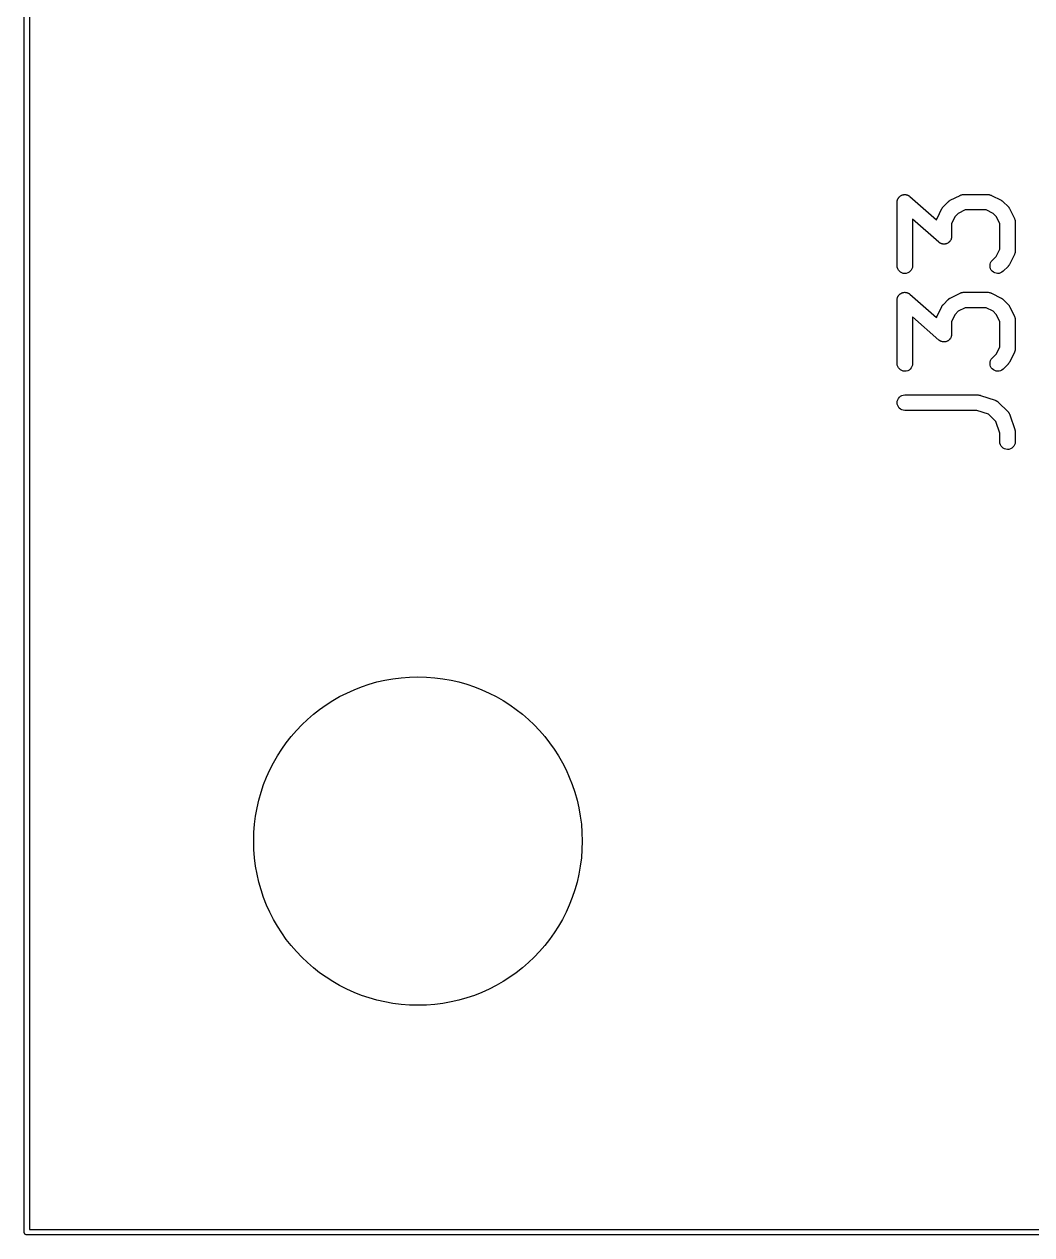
# Model space of a CAD drawing. Extents: x 47 to 146.1, y -90.2 to -39.3.
# Drawn here: x 46.96 to 56.78, y -90.2 to -78.4 of the extents above; entities that cross this region are included whole.
import ezdxf

# ---------------------------------------------------------------- set-up
doc = ezdxf.new("R2010")
doc.units = 0
doc.header["$MEASUREMENT"] = 0
doc.layers.add('BLACK', color=7, linetype='CONTINUOUS')

msp = doc.modelspace()

# ---------------------------------------------------------------- linework, layer by layer
at = {"layer": 'BLACK', "linetype": 'CONTINUOUS'}
for p, q in [((46.965, -90.1688), (46.965, -39.3712)), ((47.015, -39.395), (47.015, -90.145)), ((55.512, -80.0688), (55.5143, -80.0676)), ((55.5143, -80.0676), (55.5188, -80.0663)), ((55.5188, -80.0663), (55.5232, -80.0646)), ((55.5232, -80.0646), (55.5258, -80.0642)), ((55.5258, -80.0642), (55.5283, -80.0635)), ((55.5283, -80.0635), (55.533, -80.063)), ((55.533, -80.063), (55.5377, -80.0623)), ((55.5377, -80.0623), (55.5403, -80.0624)), ((55.5403, -80.0624), (55.5429, -80.0621)), ((55.5429, -80.0621), (55.5476, -80.0626)), ((55.5476, -80.0626), (55.5523, -80.0628)), ((55.5523, -80.0628), (55.5548, -80.0634)), ((55.5548, -80.0634), (55.5575, -80.0637)), ((55.5575, -80.0637), (55.562, -80.0651)), ((55.562, -80.0651), (55.5665, -80.0661)), ((55.5665, -80.0661), (55.5689, -80.0672)), ((55.5689, -80.0672), (55.5714, -80.068)), ((55.5714, -80.068), (55.5756, -80.0702)), ((56.0833, -80.0688), (56.0852, -80.0678)), ((56.0852, -80.0678), (56.0901, -80.0663)), ((56.0901, -80.0663), (56.0949, -80.0646)), ((56.0949, -80.0646), (56.0971, -80.0642)), ((56.0971, -80.0642), (56.0992, -80.0636)), ((56.0992, -80.0636), (56.1043, -80.0631)), ((56.1043, -80.0631), (56.1094, -80.0623)), ((56.1094, -80.0623), (56.1116, -80.0624)), ((56.1116, -80.0624), (56.1138, -80.0621)), ((56.1138, -80.0621), (56.3519, -80.0621)), ((56.3519, -80.0621), (56.353, -80.0621)), ((56.353, -80.0621), (56.3551, -80.0624)), ((56.3551, -80.0624), (56.3574, -80.0623)), ((56.3574, -80.0623), (56.3624, -80.0632)), ((56.3624, -80.0632), (56.3675, -80.0638)), ((56.3675, -80.0638), (56.3696, -80.0644)), ((56.3696, -80.0644), (56.3718, -80.0648)), ((56.3718, -80.0648), (56.3766, -80.0667)), ((56.3766, -80.0667), (56.3815, -80.0682)), ((56.3815, -80.0682), (56.3834, -80.0693)), ((55.4674, -80.1361), (55.4679, -80.1314)), ((55.4674, -80.1371), (55.4674, -80.1361)), ((55.4674, -80.7562), (55.4674, -80.1371)), ((55.4679, -80.1314), (55.4681, -80.1267)), ((55.4681, -80.1267), (55.4687, -80.1242)), ((55.4687, -80.1242), (55.469, -80.1215)), ((55.469, -80.1215), (55.4704, -80.1171)), ((55.4704, -80.1171), (55.4715, -80.1125)), ((55.4715, -80.1125), (55.4726, -80.1101)), ((55.4726, -80.1101), (55.4734, -80.1076)), ((55.4734, -80.1076), (55.4757, -80.1035)), ((55.4757, -80.1035), (55.4777, -80.0992)), ((55.4777, -80.0992), (55.4792, -80.0971)), ((55.4792, -80.0971), (55.4805, -80.0948)), ((55.4805, -80.0948), (55.4835, -80.0912)), ((55.4835, -80.0912), (55.4863, -80.0874)), ((55.4863, -80.0874), (55.4882, -80.0856)), ((55.4882, -80.0856), (55.4899, -80.0836)), ((55.4899, -80.0836), (55.4936, -80.0806)), ((55.4936, -80.0806), (55.497, -80.0774)), ((55.497, -80.0774), (55.4993, -80.076)), ((55.4993, -80.076), (55.5013, -80.0744)), ((55.5013, -80.0744), (55.5055, -80.0722)), ((55.5055, -80.0722), (55.5095, -80.0697)), ((55.5095, -80.0697), (55.512, -80.0688)), ((55.5756, -80.0702), (55.5799, -80.0722)), ((55.5799, -80.0722), (55.582, -80.0737)), ((55.582, -80.0737), (55.5843, -80.075)), ((55.5843, -80.075), (55.5879, -80.078)), ((55.5879, -80.078), (55.5918, -80.0807)), ((55.5918, -80.0807), (55.8511, -80.3076)), ((55.9106, -80.1882), (55.9123, -80.1856)), ((55.9123, -80.1856), (55.9152, -80.1826)), ((55.9152, -80.1826), (55.9179, -80.1793)), ((55.9179, -80.1793), (55.9655, -80.1317)), ((55.9655, -80.1317), (55.9663, -80.131)), ((55.9663, -80.131), (55.9696, -80.1284)), ((55.9696, -80.1284), (55.9726, -80.1255)), ((55.9726, -80.1255), (55.9753, -80.1238)), ((55.9753, -80.1238), (55.9777, -80.1219)), ((55.9777, -80.1219), (55.9815, -80.1199)), ((55.9815, -80.1199), (55.985, -80.1177)), ((55.985, -80.1177), (56.0803, -80.0701)), ((56.0803, -80.0701), (56.0812, -80.0696)), ((56.0812, -80.0696), (56.0833, -80.0688)), ((56.3834, -80.0693), (56.3854, -80.0701)), ((56.3854, -80.0701), (56.4807, -80.1177)), ((56.4807, -80.1177), (56.4816, -80.1182)), ((56.4816, -80.1182), (56.4852, -80.1204)), ((56.4852, -80.1204), (56.4889, -80.1224)), ((56.4889, -80.1224), (56.4913, -80.1244)), ((56.4913, -80.1244), (56.4939, -80.1261)), ((56.4939, -80.1261), (56.4969, -80.1291)), ((56.4969, -80.1291), (56.5002, -80.1317)), ((56.5002, -80.1317), (56.5478, -80.1793)), ((56.5478, -80.1793), (56.5485, -80.1801)), ((56.5485, -80.1801), (56.5512, -80.1834)), ((56.5512, -80.1834), (56.5541, -80.1864)), ((55.8739, -80.5269), (55.6174, -80.3024)), ((55.6174, -80.3024), (55.6174, -80.7562)), ((55.8511, -80.3076), (55.8528, -80.303)), ((55.8528, -80.303), (55.8544, -80.2981)), ((55.8544, -80.2981), (55.8555, -80.2961)), ((55.8555, -80.2961), (55.8563, -80.2941)), ((55.8563, -80.2941), (55.9039, -80.1988)), ((55.9039, -80.1988), (55.9043, -80.1979)), ((55.9043, -80.1979), (55.9066, -80.1944)), ((55.9066, -80.1944), (55.9086, -80.1907)), ((55.9086, -80.1907), (55.9106, -80.1882)), ((56.0326, -80.2768), (55.9983, -80.3453)), ((56.063, -80.2464), (56.0326, -80.2768)), ((56.1315, -80.2121), (56.063, -80.2464)), ((56.3342, -80.2121), (56.1315, -80.2121)), ((56.4027, -80.2464), (56.3342, -80.2121)), ((56.4331, -80.2768), (56.4027, -80.2464)), ((56.4674, -80.3453), (56.4331, -80.2768)), ((56.5541, -80.1864), (56.5557, -80.1891)), ((56.5557, -80.1891), (56.5577, -80.1915)), ((56.5577, -80.1915), (56.5596, -80.1953)), ((56.5596, -80.1953), (56.5618, -80.1988)), ((56.5618, -80.1988), (56.6095, -80.2941)), ((56.6095, -80.2941), (56.6099, -80.295)), ((56.6099, -80.295), (56.6107, -80.2971)), ((56.6107, -80.2971), (56.6117, -80.299)), ((56.6117, -80.299), (56.6132, -80.304)), ((56.6132, -80.304), (56.615, -80.3088)), ((55.9983, -80.3453), (55.9983, -80.4705)), ((56.4674, -80.5956), (56.4674, -80.3453)), ((56.615, -80.3088), (56.6153, -80.3109)), ((56.6153, -80.3109), (56.616, -80.3131)), ((56.616, -80.3131), (56.6165, -80.3182)), ((56.6165, -80.3182), (56.6173, -80.3232)), ((56.6173, -80.3232), (56.6172, -80.3254)), ((56.6172, -80.3254), (56.6174, -80.3276)), ((56.6174, -80.3276), (56.6174, -80.6133)), ((55.8778, -80.5297), (55.8739, -80.5269)), ((55.8814, -80.5327), (55.8778, -80.5297)), ((55.8837, -80.5339), (55.8814, -80.5327)), ((55.8858, -80.5354), (55.8837, -80.5339)), ((55.8901, -80.5374), (55.8858, -80.5354)), ((55.8943, -80.5396), (55.8901, -80.5374)), ((55.8968, -80.5404), (55.8943, -80.5396)), ((55.9514, -80.54), (55.9469, -80.5413)), ((55.9538, -80.5388), (55.9514, -80.54)), ((55.9562, -80.5379), (55.9538, -80.5388)), ((55.9602, -80.5354), (55.9562, -80.5379)), ((55.9644, -80.5332), (55.9602, -80.5354)), ((55.9665, -80.5316), (55.9644, -80.5332)), ((55.9687, -80.5302), (55.9665, -80.5316)), ((55.9721, -80.527), (55.9687, -80.5302)), ((55.9758, -80.5241), (55.9721, -80.527)), ((55.9775, -80.522), (55.9758, -80.5241)), ((55.9794, -80.5203), (55.9775, -80.522)), ((55.9822, -80.5165), (55.9794, -80.5203)), ((55.9852, -80.5128), (55.9822, -80.5165)), ((55.9865, -80.5105), (55.9852, -80.5128)), ((55.988, -80.5084), (55.9865, -80.5105)), ((55.99, -80.5041), (55.988, -80.5084)), ((55.9923, -80.5), (55.99, -80.5041)), ((55.9931, -80.4975), (55.9923, -80.5)), ((55.9942, -80.4951), (55.9931, -80.4975)), ((55.9953, -80.4906), (55.9942, -80.4951)), ((55.9967, -80.4861), (55.9953, -80.4906)), ((55.997, -80.4834), (55.9967, -80.4861)), ((55.9976, -80.4809), (55.997, -80.4834)), ((55.9978, -80.4762), (55.9976, -80.4809)), ((55.9983, -80.4715), (55.9978, -80.4762)), ((55.9983, -80.4705), (55.9983, -80.4715)), ((55.8992, -80.5415), (55.8968, -80.5404)), ((55.9038, -80.5426), (55.8992, -80.5415)), ((55.9083, -80.5439), (55.9038, -80.5426)), ((55.9109, -80.5442), (55.9083, -80.5439)), ((55.9134, -80.5448), (55.9109, -80.5442)), ((55.9181, -80.545), (55.9134, -80.5448)), ((55.9228, -80.5455), (55.9181, -80.545)), ((55.9254, -80.5452), (55.9228, -80.5455)), ((55.9281, -80.5453), (55.9254, -80.5452)), ((55.9327, -80.5446), (55.9281, -80.5453)), ((55.9374, -80.5441), (55.9327, -80.5446)), ((55.9399, -80.5434), (55.9374, -80.5441)), ((55.9425, -80.543), (55.9399, -80.5434)), ((55.9469, -80.5413), (55.9425, -80.543)), ((56.4331, -80.6641), (56.4674, -80.5956)), ((56.6095, -80.6469), (56.5618, -80.7421)), ((56.6103, -80.6448), (56.6095, -80.6469)), ((56.6113, -80.6429), (56.6103, -80.6448)), ((56.6129, -80.638), (56.6113, -80.6429)), ((56.6147, -80.6332), (56.6129, -80.638)), ((56.6151, -80.631), (56.6147, -80.6332)), ((56.6157, -80.6289), (56.6151, -80.631)), ((56.6163, -80.6238), (56.6157, -80.6289)), ((56.6172, -80.6188), (56.6163, -80.6238)), ((56.6174, -80.6144), (56.6171, -80.6166)), ((56.6171, -80.6166), (56.6172, -80.6188)), ((56.6174, -80.6133), (56.6174, -80.6144)), ((55.4688, -80.7708), (55.4674, -80.7562)), ((55.473, -80.7848), (55.4688, -80.7708)), ((55.6157, -80.7718), (55.6113, -80.7857)), ((55.6174, -80.7572), (55.6157, -80.7718)), ((55.6174, -80.7562), (55.6174, -80.7572)), ((56.3721, -80.7559), (56.3736, -80.7414)), ((56.3735, -80.7705), (56.3721, -80.7559)), ((56.3777, -80.7845), (56.3735, -80.7705)), ((56.3736, -80.7414), (56.3779, -80.7274)), ((56.3779, -80.7274), (56.3848, -80.7145)), ((56.3848, -80.7145), (56.3941, -80.7032)), ((56.3941, -80.7032), (56.4331, -80.6641)), ((56.5478, -80.7616), (56.5002, -80.8092)), ((56.5505, -80.7583), (56.5478, -80.7616)), ((56.5534, -80.7553), (56.5505, -80.7583)), ((56.5551, -80.7527), (56.5534, -80.7553)), ((56.5571, -80.7503), (56.5551, -80.7527)), ((56.5591, -80.7466), (56.5571, -80.7503)), ((56.5614, -80.743), (56.5591, -80.7466)), ((56.5618, -80.7421), (56.5614, -80.743)), ((55.4799, -80.7977), (55.473, -80.7848)), ((55.4892, -80.809), (55.4799, -80.7977)), ((55.5004, -80.8184), (55.4892, -80.809)), ((55.5133, -80.8253), (55.5004, -80.8184)), ((55.5273, -80.8297), (55.5133, -80.8253)), ((55.5419, -80.8312), (55.5273, -80.8297)), ((55.5564, -80.8299), (55.5419, -80.8312)), ((55.5705, -80.8257), (55.5564, -80.8299)), ((55.5834, -80.8189), (55.5705, -80.8257)), ((55.5949, -80.8098), (55.5834, -80.8189)), ((55.6043, -80.7986), (55.5949, -80.8098)), ((55.6113, -80.7857), (55.6043, -80.7986)), ((56.3845, -80.7975), (56.3777, -80.7845)), ((56.3937, -80.8089), (56.3845, -80.7975)), ((56.405, -80.8182), (56.3937, -80.8089)), ((56.4178, -80.8252), (56.405, -80.8182)), ((56.4318, -80.8296), (56.4178, -80.8252)), ((56.4464, -80.8312), (56.4318, -80.8296)), ((56.4609, -80.8299), (56.4464, -80.8312)), ((56.475, -80.8258), (56.4609, -80.8299)), ((56.488, -80.8191), (56.475, -80.8258)), ((56.4994, -80.81), (56.488, -80.8191)), ((56.5002, -80.8092), (56.4994, -80.81)), ((55.4674, -81.0885), (55.4679, -81.0838)), ((55.4674, -81.0895), (55.4674, -81.0885)), ((55.4674, -81.7086), (55.4674, -81.0895)), ((55.4679, -81.0838), (55.4681, -81.0791)), ((55.4681, -81.0791), (55.4687, -81.0765)), ((55.4687, -81.0765), (55.469, -81.0739)), ((55.469, -81.0739), (55.4704, -81.0694)), ((55.4704, -81.0694), (55.4715, -81.0649)), ((55.4715, -81.0649), (55.4726, -81.0625)), ((55.4726, -81.0625), (55.4734, -81.06)), ((55.4734, -81.06), (55.4757, -81.0559)), ((55.4757, -81.0559), (55.4777, -81.0516)), ((55.4777, -81.0516), (55.4792, -81.0495)), ((55.4792, -81.0495), (55.4805, -81.0472)), ((55.4805, -81.0472), (55.4835, -81.0435)), ((55.4835, -81.0435), (55.4863, -81.0397)), ((55.4863, -81.0397), (55.4882, -81.038)), ((55.4882, -81.038), (55.4899, -81.0359)), ((55.4899, -81.0359), (55.4936, -81.033)), ((55.4936, -81.033), (55.497, -81.0298)), ((55.497, -81.0298), (55.4993, -81.0284)), ((55.4993, -81.0284), (55.5013, -81.0268)), ((55.5013, -81.0268), (55.5055, -81.0246)), ((55.5055, -81.0246), (55.5095, -81.0221)), ((55.5095, -81.0221), (55.512, -81.0212)), ((55.512, -81.0212), (55.5143, -81.02)), ((55.5143, -81.02), (55.5188, -81.0187)), ((55.5188, -81.0187), (55.5232, -81.017)), ((55.5232, -81.017), (55.5258, -81.0166)), ((55.5258, -81.0166), (55.5283, -81.0159)), ((55.5283, -81.0159), (55.533, -81.0154)), ((55.533, -81.0154), (55.5377, -81.0147)), ((55.5377, -81.0147), (55.5403, -81.0148)), ((55.5403, -81.0148), (55.5429, -81.0145)), ((55.5429, -81.0145), (55.5476, -81.015)), ((55.5476, -81.015), (55.5523, -81.0152)), ((55.5523, -81.0152), (55.5548, -81.0158)), ((55.5548, -81.0158), (55.5575, -81.0161)), ((55.5575, -81.0161), (55.562, -81.0174)), ((55.562, -81.0174), (55.5665, -81.0185)), ((55.5665, -81.0185), (55.5689, -81.0196)), ((55.5689, -81.0196), (55.5714, -81.0204)), ((55.5714, -81.0204), (55.5756, -81.0226)), ((55.5756, -81.0226), (55.5799, -81.0246)), ((55.5799, -81.0246), (55.582, -81.0261)), ((55.582, -81.0261), (55.5843, -81.0273)), ((55.5843, -81.0273), (55.5879, -81.0303)), ((55.5879, -81.0303), (55.5918, -81.0331)), ((55.5918, -81.0331), (55.8511, -81.26)), ((55.9179, -81.1317), (55.9655, -81.0841)), ((55.9655, -81.0841), (55.9663, -81.0834)), ((55.9663, -81.0834), (55.9696, -81.0807)), ((55.9696, -81.0807), (55.9726, -81.0779)), ((55.9726, -81.0779), (55.9753, -81.0762)), ((55.9753, -81.0762), (55.9777, -81.0742)), ((55.9777, -81.0742), (55.9815, -81.0723)), ((55.9815, -81.0723), (55.985, -81.0701)), ((55.985, -81.0701), (56.0803, -81.0224)), ((56.0803, -81.0224), (56.0812, -81.022)), ((56.0812, -81.022), (56.0833, -81.0212)), ((56.0833, -81.0212), (56.0852, -81.0202)), ((56.0852, -81.0202), (56.0901, -81.0187)), ((56.0901, -81.0187), (56.0949, -81.0169)), ((56.0949, -81.0169), (56.0971, -81.0166)), ((56.0971, -81.0166), (56.0992, -81.016)), ((56.0992, -81.016), (56.1043, -81.0155)), ((56.1043, -81.0155), (56.1094, -81.0147)), ((56.1094, -81.0147), (56.1116, -81.0147)), ((56.1116, -81.0147), (56.1138, -81.0145)), ((56.1138, -81.0145), (56.3519, -81.0145)), ((56.3519, -81.0145), (56.353, -81.0145)), ((56.353, -81.0145), (56.3551, -81.0148)), ((56.3551, -81.0148), (56.3574, -81.0147)), ((56.3574, -81.0147), (56.3624, -81.0156)), ((56.3624, -81.0156), (56.3675, -81.0162)), ((56.3675, -81.0162), (56.3696, -81.0168)), ((56.3696, -81.0168), (56.3718, -81.0172)), ((56.3718, -81.0172), (56.3766, -81.019)), ((56.3766, -81.019), (56.3815, -81.0206)), ((56.3815, -81.0206), (56.3834, -81.0217)), ((56.3834, -81.0217), (56.3854, -81.0224)), ((56.3854, -81.0224), (56.4807, -81.0701)), ((56.4807, -81.0701), (56.4816, -81.0705)), ((56.4816, -81.0705), (56.4852, -81.0728)), ((56.4852, -81.0728), (56.4889, -81.0748)), ((56.4889, -81.0748), (56.4913, -81.0768)), ((56.4913, -81.0768), (56.4939, -81.0785)), ((56.4939, -81.0785), (56.4969, -81.0814)), ((56.4969, -81.0814), (56.5002, -81.0841)), ((56.5002, -81.0841), (56.5478, -81.1317)), ((55.8555, -81.2485), (55.8563, -81.2465)), ((55.8563, -81.2465), (55.9039, -81.1512)), ((55.9039, -81.1512), (55.9043, -81.1503)), ((55.9043, -81.1503), (55.9066, -81.1467)), ((55.9066, -81.1467), (55.9086, -81.143)), ((55.9086, -81.143), (55.9106, -81.1406)), ((55.9106, -81.1406), (55.9123, -81.138)), ((55.9123, -81.138), (55.9152, -81.135)), ((55.9152, -81.135), (55.9179, -81.1317)), ((56.0326, -81.2292), (55.9983, -81.2977)), ((56.063, -81.1988), (56.0326, -81.2292)), ((56.1315, -81.1645), (56.063, -81.1988)), ((56.3342, -81.1645), (56.1315, -81.1645)), ((56.4027, -81.1988), (56.3342, -81.1645)), ((56.4331, -81.2292), (56.4027, -81.1988)), ((56.4674, -81.2977), (56.4331, -81.2292)), ((56.5478, -81.1317), (56.5485, -81.1325)), ((56.5485, -81.1325), (56.5512, -81.1358)), ((56.5512, -81.1358), (56.5541, -81.1388)), ((56.5541, -81.1388), (56.5557, -81.1415)), ((56.5557, -81.1415), (56.5577, -81.1439)), ((56.5577, -81.1439), (56.5596, -81.1477)), ((56.5596, -81.1477), (56.5618, -81.1512)), ((56.5618, -81.1512), (56.6095, -81.2465)), ((56.6095, -81.2465), (56.6099, -81.2474)), ((56.6099, -81.2474), (56.6107, -81.2495)), ((55.8739, -81.4793), (55.6174, -81.2548)), ((55.6174, -81.2548), (55.6174, -81.7086)), ((55.8511, -81.26), (55.8528, -81.2553)), ((55.8528, -81.2553), (55.8544, -81.2505)), ((55.8544, -81.2505), (55.8555, -81.2485)), ((55.9983, -81.2977), (55.9983, -81.4229)), ((56.4674, -81.548), (56.4674, -81.2977)), ((56.6107, -81.2495), (56.6117, -81.2514)), ((56.6117, -81.2514), (56.6132, -81.2563)), ((56.6132, -81.2563), (56.615, -81.2611)), ((56.615, -81.2611), (56.6153, -81.2633)), ((56.6153, -81.2633), (56.616, -81.2654)), ((56.616, -81.2654), (56.6165, -81.2705)), ((56.6165, -81.2705), (56.6173, -81.2756)), ((56.6173, -81.2756), (56.6172, -81.2778)), ((56.6172, -81.2778), (56.6174, -81.28)), ((56.6174, -81.28), (56.6174, -81.5657)), ((55.8778, -81.482), (55.8739, -81.4793)), ((55.8814, -81.485), (55.8778, -81.482)), ((55.9687, -81.4826), (55.9665, -81.484)), ((55.9721, -81.4794), (55.9687, -81.4826)), ((55.9758, -81.4764), (55.9721, -81.4794)), ((55.9775, -81.4744), (55.9758, -81.4764)), ((55.9794, -81.4726), (55.9775, -81.4744)), ((55.9822, -81.4688), (55.9794, -81.4726)), ((55.9852, -81.4652), (55.9822, -81.4688)), ((55.9865, -81.4629), (55.9852, -81.4652)), ((55.988, -81.4608), (55.9865, -81.4629)), ((55.99, -81.4565), (55.988, -81.4608)), ((55.9923, -81.4524), (55.99, -81.4565)), ((55.9931, -81.4499), (55.9923, -81.4524)), ((55.9942, -81.4475), (55.9931, -81.4499)), ((55.9953, -81.4429), (55.9942, -81.4475)), ((55.9967, -81.4385), (55.9953, -81.4429)), ((55.997, -81.4358), (55.9967, -81.4385)), ((55.9976, -81.4333), (55.997, -81.4358)), ((55.9978, -81.4286), (55.9976, -81.4333)), ((55.9983, -81.4239), (55.9978, -81.4286)), ((55.9983, -81.4229), (55.9983, -81.4239)), ((55.8837, -81.4863), (55.8814, -81.485)), ((55.8858, -81.4878), (55.8837, -81.4863)), ((55.8901, -81.4898), (55.8858, -81.4878)), ((55.8943, -81.492), (55.8901, -81.4898)), ((55.8968, -81.4928), (55.8943, -81.492)), ((55.8992, -81.4939), (55.8968, -81.4928)), ((55.9038, -81.4949), (55.8992, -81.4939)), ((55.9083, -81.4963), (55.9038, -81.4949)), ((55.9109, -81.4966), (55.9083, -81.4963)), ((55.9134, -81.4972), (55.9109, -81.4966)), ((55.9181, -81.4974), (55.9134, -81.4972)), ((55.9228, -81.4979), (55.9181, -81.4974)), ((55.9254, -81.4976), (55.9228, -81.4979)), ((55.9281, -81.4977), (55.9254, -81.4976)), ((55.9327, -81.497), (55.9281, -81.4977)), ((55.9374, -81.4965), (55.9327, -81.497)), ((55.9399, -81.4958), (55.9374, -81.4965)), ((55.9425, -81.4954), (55.9399, -81.4958)), ((55.9469, -81.4937), (55.9425, -81.4954)), ((55.9514, -81.4924), (55.9469, -81.4937)), ((55.9538, -81.4912), (55.9514, -81.4924)), ((55.9562, -81.4903), (55.9538, -81.4912)), ((55.9602, -81.4878), (55.9562, -81.4903)), ((55.9644, -81.4856), (55.9602, -81.4878)), ((55.9665, -81.484), (55.9644, -81.4856)), ((56.4331, -81.6165), (56.4674, -81.548)), ((56.6095, -81.5993), (56.5618, -81.6945)), ((56.6103, -81.5972), (56.6095, -81.5993)), ((56.6113, -81.5953), (56.6103, -81.5972)), ((56.6129, -81.5904), (56.6113, -81.5953)), ((56.6147, -81.5856), (56.6129, -81.5904)), ((56.6151, -81.5834), (56.6147, -81.5856)), ((56.6157, -81.5813), (56.6151, -81.5834)), ((56.6163, -81.5762), (56.6157, -81.5813)), ((56.6172, -81.5712), (56.6163, -81.5762)), ((56.6174, -81.5668), (56.6171, -81.569)), ((56.6171, -81.569), (56.6172, -81.5712)), ((56.6174, -81.5657), (56.6174, -81.5668)), ((55.4688, -81.7231), (55.4674, -81.7086)), ((55.6174, -81.7096), (55.6157, -81.7242)), ((55.6174, -81.7086), (55.6174, -81.7096)), ((56.3721, -81.7083), (56.3736, -81.6937)), ((56.3735, -81.7229), (56.3721, -81.7083)), ((56.3736, -81.6937), (56.3779, -81.6797)), ((56.3779, -81.6797), (56.3848, -81.6668)), ((56.3848, -81.6668), (56.3941, -81.6555)), ((56.3941, -81.6555), (56.4331, -81.6165)), ((56.5478, -81.714), (56.5002, -81.7616)), ((56.5505, -81.7107), (56.5478, -81.714)), ((56.5534, -81.7077), (56.5505, -81.7107)), ((56.5551, -81.7051), (56.5534, -81.7077)), ((56.5571, -81.7027), (56.5551, -81.7051)), ((56.5591, -81.699), (56.5571, -81.7027)), ((56.5614, -81.6954), (56.5591, -81.699)), ((56.5618, -81.6945), (56.5614, -81.6954)), ((55.473, -81.7372), (55.4688, -81.7231)), ((55.4799, -81.7501), (55.473, -81.7372)), ((55.4892, -81.7614), (55.4799, -81.7501)), ((55.5004, -81.7707), (55.4892, -81.7614)), ((55.5133, -81.7777), (55.5004, -81.7707)), ((55.5273, -81.782), (55.5133, -81.7777)), ((55.5419, -81.7836), (55.5273, -81.782)), ((55.5564, -81.7822), (55.5419, -81.7836)), ((55.5705, -81.7781), (55.5564, -81.7822)), ((55.5834, -81.7713), (55.5705, -81.7781)), ((55.5949, -81.7622), (55.5834, -81.7713)), ((55.6043, -81.7509), (55.5949, -81.7622)), ((55.6113, -81.7381), (55.6043, -81.7509)), ((55.6157, -81.7242), (55.6113, -81.7381)), ((56.3777, -81.7369), (56.3735, -81.7229)), ((56.3845, -81.7499), (56.3777, -81.7369)), ((56.3937, -81.7612), (56.3845, -81.7499)), ((56.405, -81.7706), (56.3937, -81.7612)), ((56.4178, -81.7776), (56.405, -81.7706)), ((56.4318, -81.782), (56.4178, -81.7776)), ((56.4464, -81.7836), (56.4318, -81.782)), ((56.4609, -81.7823), (56.4464, -81.7836)), ((56.475, -81.7782), (56.4609, -81.7823)), ((56.488, -81.7715), (56.475, -81.7782)), ((56.4994, -81.7623), (56.488, -81.7715)), ((56.5002, -81.7616), (56.4994, -81.7623)), ((55.4689, -82.0744), (55.4732, -82.0605)), ((55.4732, -82.0605), (55.4802, -82.0476)), ((55.4802, -82.0476), (55.4895, -82.0363)), ((55.4895, -82.0363), (55.5009, -82.0271)), ((55.5009, -82.0271), (55.5138, -82.0202)), ((55.5138, -82.0202), (55.5278, -82.016)), ((55.5278, -82.016), (55.5424, -82.0145)), ((55.5424, -82.0145), (56.2567, -82.0145)), ((56.2567, -82.0145), (56.2577, -82.0145)), ((56.2577, -82.0145), (56.2619, -82.015)), ((56.2619, -82.015), (56.2661, -82.0151)), ((56.2661, -82.0151), (56.2692, -82.0158)), ((56.2692, -82.0158), (56.2723, -82.0162)), ((56.2723, -82.0162), (56.2763, -82.0174)), ((56.2763, -82.0174), (56.2804, -82.0184)), ((56.2804, -82.0184), (56.4232, -82.066)), ((56.4232, -82.066), (56.4242, -82.0663)), ((56.4242, -82.0663), (56.4262, -82.0673)), ((56.4262, -82.0673), (56.4283, -82.0679)), ((56.4283, -82.0679), (56.4329, -82.0703)), ((56.4329, -82.0703), (56.4375, -82.0725)), ((56.4375, -82.0725), (56.4393, -82.0738)), ((55.4674, -82.089), (55.4689, -82.0744)), ((55.4687, -82.1036), (55.4674, -82.089)), ((55.4728, -82.1176), (55.4687, -82.1036)), ((55.4796, -82.1306), (55.4728, -82.1176)), ((55.4888, -82.142), (55.4796, -82.1306)), ((55.5, -82.1514), (55.4888, -82.142)), ((55.5128, -82.1585), (55.5, -82.1514)), ((55.5268, -82.1629), (55.5128, -82.1585)), ((55.5413, -82.1645), (55.5268, -82.1629)), ((55.5424, -82.1645), (55.5413, -82.1645)), ((56.2445, -82.1645), (55.5424, -82.1645)), ((56.359, -82.2027), (56.2445, -82.1645)), ((56.4393, -82.0738), (56.4412, -82.0748)), ((56.4412, -82.0748), (56.4452, -82.0781)), ((56.4452, -82.0781), (56.4494, -82.0811)), ((56.4494, -82.0811), (56.4508, -82.0827)), ((56.4508, -82.0827), (56.4526, -82.0841)), ((56.4526, -82.0841), (56.5478, -82.1793)), ((56.5478, -82.1793), (56.5485, -82.1801)), ((56.5485, -82.1801), (56.5499, -82.1818)), ((56.5499, -82.1818), (56.5515, -82.1833)), ((56.5515, -82.1833), (56.5545, -82.1875)), ((56.5545, -82.1875), (56.5577, -82.1915)), ((56.4292, -82.2729), (56.359, -82.2027)), ((56.4674, -82.3874), (56.4292, -82.2729)), ((56.5577, -82.1915), (56.5587, -82.1935)), ((56.5587, -82.1935), (56.56, -82.1953)), ((56.56, -82.1953), (56.562, -82.2)), ((56.562, -82.2), (56.5644, -82.2045)), ((56.5644, -82.2045), (56.565, -82.2067)), ((56.565, -82.2067), (56.5659, -82.2087)), ((56.5659, -82.2087), (56.6135, -82.3515)), ((56.4674, -82.4705), (56.4674, -82.3874)), ((56.6135, -82.3515), (56.6139, -82.3525)), ((56.6139, -82.3525), (56.6147, -82.3566)), ((56.6147, -82.3566), (56.616, -82.3607)), ((56.616, -82.3607), (56.6163, -82.3638)), ((56.6163, -82.3638), (56.6169, -82.3668)), ((56.6169, -82.3668), (56.617, -82.371)), ((56.617, -82.371), (56.6174, -82.3752)), ((56.6174, -82.3752), (56.6174, -82.4705)), ((56.4688, -82.485), (56.4674, -82.4705)), ((56.473, -82.4991), (56.4688, -82.485)), ((56.4799, -82.512), (56.473, -82.4991)), ((56.4892, -82.5233), (56.4799, -82.512)), ((56.5004, -82.5327), (56.4892, -82.5233)), ((56.5133, -82.5396), (56.5004, -82.5327)), ((56.5273, -82.5439), (56.5133, -82.5396)), ((56.5419, -82.5455), (56.5273, -82.5439)), ((56.5564, -82.5441), (56.5419, -82.5455)), ((56.5705, -82.54), (56.5564, -82.5441)), ((56.5834, -82.5332), (56.5705, -82.54)), ((56.5949, -82.5241), (56.5834, -82.5332)), ((56.6043, -82.5128), (56.5949, -82.5241)), ((56.6113, -82.5), (56.6043, -82.5128)), ((56.6157, -82.4861), (56.6113, -82.5)), ((56.6174, -82.4715), (56.6157, -82.4861)), ((56.6174, -82.4705), (56.6174, -82.4715)), ((46.9649, -90.17), (46.965, -90.1688)), ((46.9654, -90.1749), (46.9649, -90.17)), ((46.9668, -90.1796), (46.9654, -90.1749)), ((46.9691, -90.184), (46.9668, -90.1796)), ((46.9722, -90.1878), (46.9691, -90.184)), ((46.976, -90.1909), (46.9722, -90.1878)), ((46.9804, -90.1932), (46.976, -90.1909)), ((46.9851, -90.1946), (46.9804, -90.1932)), ((46.99, -90.1951), (46.9851, -90.1946)), ((46.9912, -90.195), (46.99, -90.1951)), ((146.049, -90.195), (46.9912, -90.195)), ((47.015, -90.145), (146.025, -90.145))]:
    msp.add_line(p, q, dxfattribs=at)
at = {"layer": 'BLACK'}
msp.add_circle((50.8, -86.36), 1.6, dxfattribs=at)
msp.add_circle((50.8, -86.36), 1.6, dxfattribs=at)

doc.saveas('drawing.dxf')
